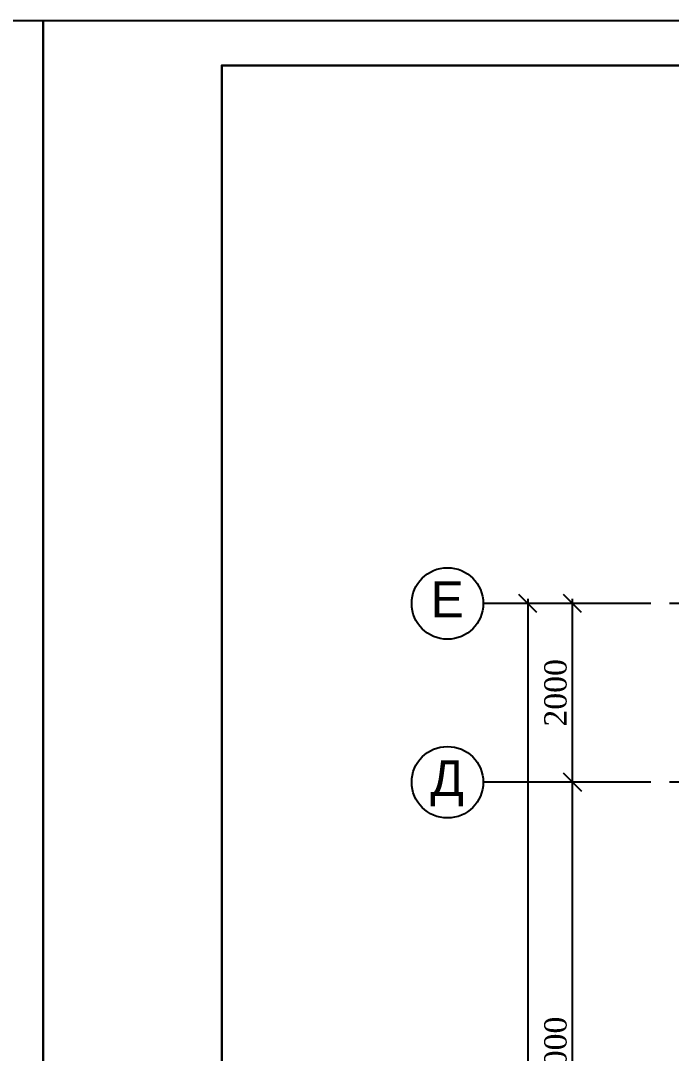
# Model space of a CAD drawing. Header units: inches. Extents: x 2870606 to 3671143, y -733551 to -473558.
# Drawn here: x 3293893 to 3301172, y -503456 to -491903 of the extents above; entities that cross this region are included whole.
import ezdxf

# ---------------------------------------------------------------- set-up
doc = ezdxf.new("R2010")
doc.units = ezdxf.units.IN
doc.header["$MEASUREMENT"] = 0
doc.linetypes.add('ACAD_ISO08W100', pattern=[36, 24, -3, 6, -3])
doc.styles.add('J~stule', font='dutch.ttf')
doc.styles.add('стиль3', font='arial.ttf', dxfattribs={"height": 250})
doc.dimstyles.new('J~style', dxfattribs={"dimscale": 100, "dimtxt": 2.5, "dimasz": 2, "dimexe": 0.55, "dimexo": 0.725, "dimtad": 1, "dimdec": 0, "dimdsep": 46, "dimtxsty": 'J~stule', "dimblk": 'OBLIQUE', "dimcen": 2, "dimdle": 0.5, "dimadec": 0, "dimazin": 0, "dimtfac": 1, "dimtdec": 0, "dimtmove": 0, "dimatfit": 3, "dimfxl": 1, "dimarcsym": 0})

# ---------------------------------------------------------------- blocks, each defined once
blk = doc.blocks.new('_Oblique')
at = {"color": 0, "linetype": 'ByBlock', "lineweight": -2}
blk.add_line((-0.5, -0.5), (0.5, 0.5), dxfattribs=at)
blk = doc.blocks.new('*D618')
at = {"color": 0, "lineweight": -2, "transparency": 16777216}
for p, q in [((3300495, -500423), (3300012, -500423)), ((3300067, -506473), (3300067, -500373)), ((3300495, -506423), (3300012, -506423))]:
    blk.add_line(p, q, dxfattribs=at)
at = {"layer": 'Defpoints', "color": 0, "lineweight": 35, "transparency": 16777216}
for p in [(3300067, -500423), (3300567, -500423), (3300567, -506423)]:
    blk.add_point(p, dxfattribs=at)
at = {"color": 0, "lineweight": -2, "transparency": 16777216, "xscale": 200, "yscale": 200, "zscale": 200}
for p, rotation in [((3300067, -500423), 90), ((3300067, -506423), 270)]:
    blk.add_blockref('_Oblique', p, dxfattribs=dict(at, rotation=rotation))
at = {"color": 0, "transparency": 16777216, "insert": (3299877, -503423), "char_height": 250, "attachment_point": 5, "rotation": 90, "style": 'J~stule'}
blk.add_mtext('6000', dxfattribs=at)
blk = doc.blocks.new('*D619')
at = {"color": 0, "lineweight": -2, "transparency": 16777216}
for p, q in [((3300067, -500473), (3300067, -498373)), ((3300495, -498423), (3300012, -498423)), ((3300495, -500423), (3300012, -500423))]:
    blk.add_line(p, q, dxfattribs=at)
at = {"layer": 'Defpoints', "color": 0, "lineweight": 35, "transparency": 16777216}
for p in [(3300067, -498423), (3300567, -498423), (3300567, -500423)]:
    blk.add_point(p, dxfattribs=at)
at = {"color": 0, "lineweight": -2, "transparency": 16777216, "xscale": 200, "yscale": 200, "zscale": 200}
for p, rotation in [((3300067, -498423), 90), ((3300067, -500423), 270)]:
    blk.add_blockref('_Oblique', p, dxfattribs=dict(at, rotation=rotation))
at = {"color": 0, "transparency": 16777216, "insert": (3299877, -499423), "char_height": 250, "attachment_point": 5, "rotation": 90, "style": 'J~stule'}
blk.add_mtext('2000', dxfattribs=at)
blk = doc.blocks.new('*D620')
at = {"color": 0, "lineweight": -2, "transparency": 16777216}
for p, q in [((3299567, -498373), (3299567, -521473)), ((3300495, -498423), (3299512, -498423)), ((3300495, -521423), (3299512, -521423))]:
    blk.add_line(p, q, dxfattribs=at)
at = {"layer": 'Defpoints', "color": 0, "lineweight": 35, "transparency": 16777216}
for p in [(3300567, -498423), (3299567, -521423), (3300567, -521423)]:
    blk.add_point(p, dxfattribs=at)
at = {"color": 0, "lineweight": -2, "transparency": 16777216, "xscale": 200, "yscale": 200, "zscale": 200}
for p, rotation in [((3299567, -498423), 90), ((3299567, -521423), 270)]:
    blk.add_blockref('_Oblique', p, dxfattribs=dict(at, rotation=rotation))
at = {"color": 0, "transparency": 16777216, "insert": (3299377, -509923), "char_height": 250, "attachment_point": 5, "rotation": 90, "style": 'J~stule'}
blk.add_mtext('23000', dxfattribs=at)

msp = doc.modelspace()

# ---------------------------------------------------------------- linework, layer by layer
at = {"linetype": 'Continuous'}
for p, q in [((3300567.24, -498423.13), (3299067.24, -498423.13)), ((3300567.24, -500423.13), (3299067.24, -500423.13))]:
    msp.add_line(p, q, dxfattribs=at)
at = {"color": 252, "linetype": 'ACAD_ISO08W100', "ltscale": 70}
for p, q in [((3366460.93, -498423.13), (3300567.24, -498423.13)), ((3366460.93, -500423.13), (3300567.24, -500423.13))]:
    msp.add_line(p, q, dxfattribs=at)
for points in [[(3219143.15, -545903.23), (3219143.15, -491903.23), (3294143.15, -491903.23), (3294143.15, -545903.23)], [(3294143.15, -545903.23), (3294143.15, -491903.23), (3369143.15, -491903.23), (3369143.15, -545903.23)]]:
    msp.add_lwpolyline(points, close=True)
at = {"lineweight": 30}
msp.add_lwpolyline([(3296143.15, -545403.23), (3296143.15, -492403.23), (3368643.15, -492403.23), (3368643.15, -545403.23)], close=True, dxfattribs=at)
at = {"linetype": 'Continuous'}
for centre in [(3298667.24, -498423.13), (3298667.24, -500423.13)]:
    msp.add_circle(centre, 400, dxfattribs=at)

# ---------------------------------------------------------------- texts
at = {"linetype": 'Continuous', "char_height": 400, "attachment_point": 2, "style": 'стиль3'}
for s, insert in [('Е', (3298663.33, -498177.16)), ('Д', (3298663.33, -500177.16))]:
    msp.add_mtext(s, dxfattribs=dict(at, insert=insert))

# ---------------------------------------------------------------- dimensions: what is measured, and where the dimension line sits
for base, p1, p2, picture, middle in [((3299567.24, -521423.13), (3300567.24, -498423.13), (3300567.24, -521423.13), '*D620', (3299377.22, -509923.13)), ((3300067.24, -498423.13), (3300567.24, -500423.13), (3300567.24, -498423.13), '*D619', (3299877.22, -499423.13)), ((3300067.24, -500423.13), (3300567.24, -506423.13), (3300567.24, -500423.13), '*D618', (3299877.22, -503423.13))]:
    dim = msp.add_linear_dim(base=base, p1=p1, p2=p2, angle=90, dimstyle='J~style', override={"dimdec": 1, "dimtdec": 1})
    dim.commit()
    dim.dimension.update_dxf_attribs({"geometry": picture, "text_midpoint": middle})

doc.saveas('drawing.dxf')
